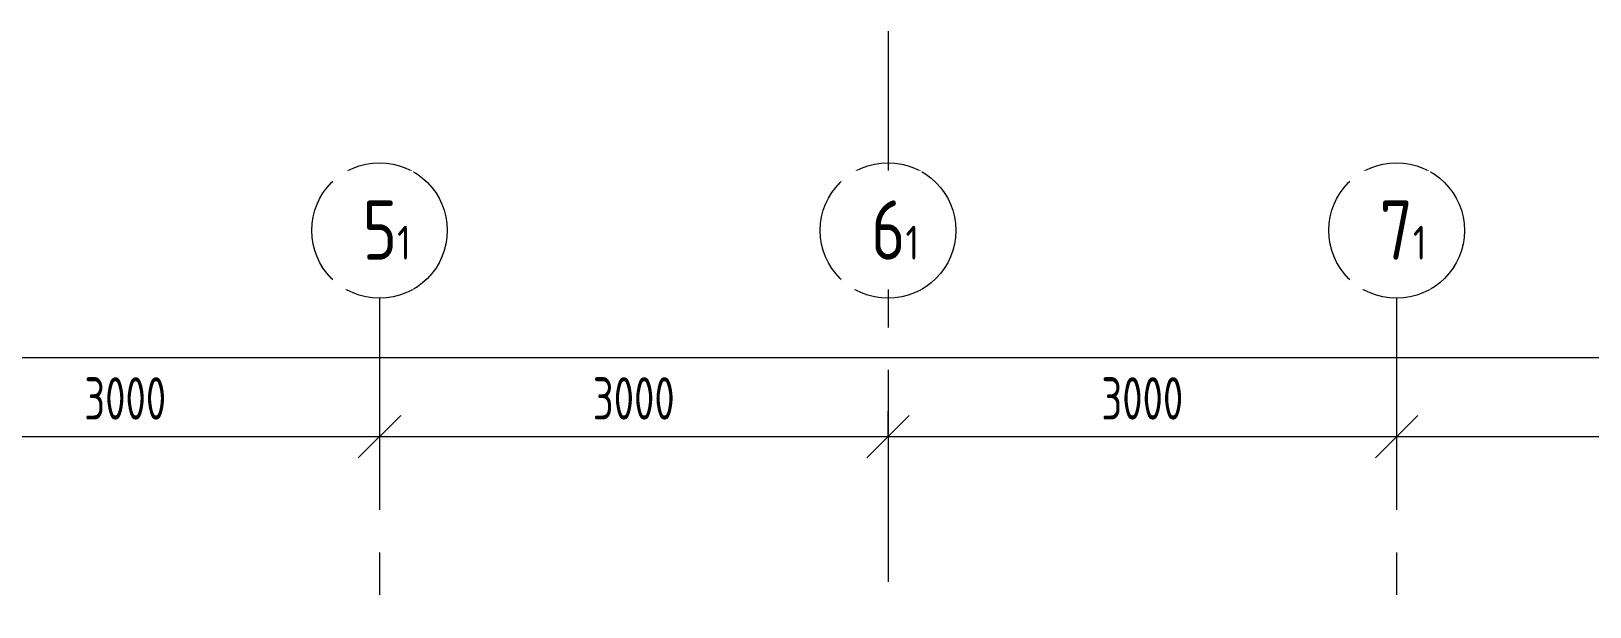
# Model space of a CAD drawing. Header units: millimetres. Extents: x -8689834 to 10643805, y -311321 to 349140.
# Drawn here: x -208289 to -199094, y 132541 to 135940 of the extents above; entities that cross this region are included whole.
import ezdxf

# ---------------------------------------------------------------- set-up
doc = ezdxf.new("R2010")
doc.units = ezdxf.units.MM
doc.header["$MEASUREMENT"] = 0
doc.linetypes.add('CENTER', pattern=[2, 1.25, -0.25, 0.25, -0.25])
doc.layers.get('0').update_dxf_attribs({"color": 250, "lineweight": 9})
for name, color, linetype, lineweight in [('_0', 250, 'Continuous', 9), ('АР_Оси', 195, 'Continuous', 9), ('АР_Оси размеры', 164, 'Continuous', 9)]:
    doc.layers.add(name, color=color, linetype=linetype, lineweight=lineweight)
doc.styles.add('ГОСТ 2.304', font='isocpeur.ttf', dxfattribs={"width": 0.7})
doc.dimstyles.new('СПДС', dxfattribs={"dimscale": 100, "dimtxt": 2.5, "dimasz": 2.5, "dimexe": 1.5, "dimexo": 0, "dimgap": 1, "dimtad": 1, "dimdec": 0, "dimrnd": 1, "dimtxsty": 'ГОСТ 2.304', "dimblk": 'OBLIQUE', "dimcen": 2.5, "dimdle": 1.5, "dimadec": 0, "dimazin": 2, "dimtfac": 0.75, "dimtdec": 0, "dimtmove": 1, "dimatfit": 3, "dimfxl": 1, "dimtolj": 1, "dimarcsym": 1})

# ---------------------------------------------------------------- blocks, each defined once
blk = doc.blocks.new('_Oblique')
at = {"color": 0, "linetype": 'ByBlock', "lineweight": -2}
blk.add_line((-0.5, -0.5), (0.5, 0.5), dxfattribs=at)
blk = doc.blocks.new('*D2471')
at = {"layer": 'АР_Оси размеры', "color": 0, "lineweight": -2, "ltscale": 100, "transparency": 16777216}
for p, q in [((1014636, 317208.6), (1014636, 316470.9)), ((1017636, 317002.9), (1017636, 316470.9)), ((1014486, 316620.9), (1017786, 316620.9))]:
    blk.add_line(p, q, dxfattribs=at)
at = {"layer": 'АР_Оси размеры', "color": 0, "lineweight": -2, "ltscale": 100, "transparency": 16777216, "xscale": 250, "yscale": 250, "zscale": 250, "rotation": 180}
blk.add_blockref('_Oblique', (1014636, 316620.9), dxfattribs=at)
at = {"layer": 'АР_Оси размеры', "color": 0, "lineweight": -2, "ltscale": 100, "transparency": 16777216, "xscale": 250, "yscale": 250, "zscale": 250}
blk.add_blockref('_Oblique', (1017636, 316620.9), dxfattribs=at)
at = {"layer": 'АР_Оси размеры', "color": 0, "ltscale": 100, "transparency": 16777216, "insert": (1016136, 316845.9), "char_height": 250, "attachment_point": 5, "style": 'ГОСТ 2.304'}
blk.add_mtext('\\A1;3000', dxfattribs=at)
blk = doc.blocks.new('*D2472')
at = {"layer": 'АР_Оси размеры', "color": 0, "lineweight": -2, "ltscale": 100, "transparency": 16777216}
for p, q in [((1017636, 317002.9), (1017636, 316470.9)), ((1020636, 316620.9), (1020636, 316770.9)), ((1017486, 316620.9), (1020786, 316620.9))]:
    blk.add_line(p, q, dxfattribs=at)
at = {"layer": 'АР_Оси размеры', "color": 0, "lineweight": -2, "ltscale": 100, "transparency": 16777216, "xscale": 250, "yscale": 250, "zscale": 250, "rotation": 180}
blk.add_blockref('_Oblique', (1017636, 316620.9), dxfattribs=at)
at = {"layer": 'АР_Оси размеры', "color": 0, "lineweight": -2, "ltscale": 100, "transparency": 16777216, "xscale": 250, "yscale": 250, "zscale": 250}
blk.add_blockref('_Oblique', (1020636, 316620.9), dxfattribs=at)
at = {"layer": 'АР_Оси размеры', "color": 0, "ltscale": 100, "transparency": 16777216, "insert": (1019136, 316845.9), "char_height": 250, "attachment_point": 5, "style": 'ГОСТ 2.304'}
blk.add_mtext('\\A1;3000', dxfattribs=at)
blk = doc.blocks.new('*D2473')
at = {"layer": 'АР_Оси размеры', "color": 0, "lineweight": -2, "ltscale": 100, "transparency": 16777216}
for p, q in [((1023636, 317002.9), (1023636, 316470.9)), ((1020636, 316620.9), (1020636, 316770.9)), ((1020486, 316620.9), (1023786, 316620.9))]:
    blk.add_line(p, q, dxfattribs=at)
at = {"layer": 'АР_Оси размеры', "color": 0, "lineweight": -2, "ltscale": 100, "transparency": 16777216, "xscale": 250, "yscale": 250, "zscale": 250, "rotation": 180}
blk.add_blockref('_Oblique', (1020636, 316620.9), dxfattribs=at)
at = {"layer": 'АР_Оси размеры', "color": 0, "lineweight": -2, "ltscale": 100, "transparency": 16777216, "xscale": 250, "yscale": 250, "zscale": 250}
blk.add_blockref('_Oblique', (1023636, 316620.9), dxfattribs=at)
at = {"layer": 'АР_Оси размеры', "color": 0, "ltscale": 100, "transparency": 16777216, "insert": (1022136, 316845.9), "char_height": 250, "attachment_point": 5, "style": 'ГОСТ 2.304'}
blk.add_mtext('\\A1;3000', dxfattribs=at)
blk = doc.blocks.new('*D2474')
at = {"layer": 'АР_Оси размеры', "color": 0, "lineweight": -2, "ltscale": 100, "transparency": 16777216}
for p, q in [((1023636, 317002.9), (1023636, 316470.9)), ((1026636, 316997.2), (1026636, 316470.9)), ((1023486, 316620.9), (1026786, 316620.9))]:
    blk.add_line(p, q, dxfattribs=at)
at = {"layer": 'АР_Оси размеры', "color": 0, "lineweight": -2, "ltscale": 100, "transparency": 16777216, "xscale": 250, "yscale": 250, "zscale": 250, "rotation": 180}
blk.add_blockref('_Oblique', (1023636, 316620.9), dxfattribs=at)
at = {"layer": 'АР_Оси размеры', "color": 0, "lineweight": -2, "ltscale": 100, "transparency": 16777216, "xscale": 250, "yscale": 250, "zscale": 250}
blk.add_blockref('_Oblique', (1026636, 316620.9), dxfattribs=at)
at = {"layer": 'АР_Оси размеры', "color": 0, "ltscale": 100, "transparency": 16777216, "insert": (1025136, 316845.9), "char_height": 250, "attachment_point": 5, "style": 'ГОСТ 2.304'}
blk.add_mtext('\\A1;3000', dxfattribs=at)
blk = doc.blocks.new('*D2513')
at = {"layer": 'АР_Оси размеры', "color": 0, "lineweight": -2, "ltscale": 100, "transparency": 16777216}
for p, q in [((1005636, 317087.4), (1005636, 317237.4)), ((1069146, 317087.4), (1069146, 317237.4)), ((1005486, 317087.4), (1069296, 317087.4))]:
    blk.add_line(p, q, dxfattribs=at)
at = {"layer": 'АР_Оси размеры', "color": 0, "lineweight": -2, "ltscale": 100, "transparency": 16777216, "xscale": 250, "yscale": 250, "zscale": 250, "rotation": 180}
blk.add_blockref('_Oblique', (1005636, 317087.4), dxfattribs=at)
at = {"layer": 'АР_Оси размеры', "color": 0, "lineweight": -2, "ltscale": 100, "transparency": 16777216, "xscale": 250, "yscale": 250, "zscale": 250}
blk.add_blockref('_Oblique', (1069146, 317087.4), dxfattribs=at)
at = {"layer": 'АР_Оси размеры', "color": 0, "ltscale": 100, "transparency": 16777216, "insert": (1037391, 317312.4), "char_height": 250, "attachment_point": 5, "style": 'ГОСТ 2.304'}
blk.add_mtext('\\A1;63510', dxfattribs=at)
blk = doc.blocks.new('План 13.10')
at = {"layer": 'АР_Оси', "color": 7, "linetype": 'CENTER', "ltscale": 1000}
for p, q in [((1020636.1, 319014.1), (1020636.1, 263281.7)), ((1017636, 317437.4), (1017636, 261705)), ((1023636, 317437.4), (1023636, 261705))]:
    blk.add_line(p, q, dxfattribs=at)
at = {"layer": 'АР_Оси', "color": 7, "ltscale": 0.5}
for centre in [(1017636, 317837.4), (1020636, 317837.4), (1023636, 317837.4)]:
    blk.add_circle(centre, 400, dxfattribs=at)
at = {"layer": 'АР_Оси размеры', "color": 7, "ltscale": 100}
for base, p1, p2, picture, middle in [((1017636, 316620.9), (1014636, 317208.6), (1017636, 317002.9), '*D2471', (1016136, 316845.9)), ((1020636, 316620.9), (1017636, 317002.9), (1020636, 316620.9), '*D2472', (1019136, 316845.9)), ((1023636, 316620.9), (1020636, 316620.9), (1023636, 317002.9), '*D2473', (1022136, 316845.9)), ((1026636, 316620.9), (1023636, 317002.9), (1026636, 316997.2), '*D2474', (1025136, 316845.9))]:
    dim = blk.add_linear_dim(base=base, p1=p1, p2=p2, dimstyle='СПДС', dxfattribs=at)
    dim.commit()
    dim.dimension.update_dxf_attribs({"geometry": picture, "text_midpoint": middle})
at = {"layer": 'АР_Оси', "color": 7, "char_height": 350, "width": 123.867, "attachment_point": 1, "line_spacing_factor": 1.149209, "style": 'ГОСТ 2.304', "bg_fill": 2}
for s, insert in [('{\\W0.8;5\\H0.57143x;1}', (1017536.2, 318015.1)), ('{\\W0.8;6\\H0.57143x;1}', (1020536.2, 318015.1)), ('{\\W0.8;7\\H0.57143x;1}', (1023536.2, 318015.1))]:
    blk.add_mtext(s, dxfattribs=dict(at, insert=insert))
at = {"layer": 'АР_Оси размеры', "color": 7, "ltscale": 100}
dim = blk.add_linear_dim(base=(1069146, 317087.4), p1=(1005636, 317087.4), p2=(1069146, 317087.4), dimstyle='СПДС', dxfattribs=at)
dim.commit()
dim.dimension.update_dxf_attribs({"geometry": '*D2513', "text_midpoint": (1037391, 317312.4)})

msp = doc.modelspace()

# ---------------------------------------------------------------- block references
at = {"layer": '_0'}
msp.add_blockref('План 13.10', (-1223869.9, -183074.2), dxfattribs=at)

doc.saveas('drawing.dxf')
